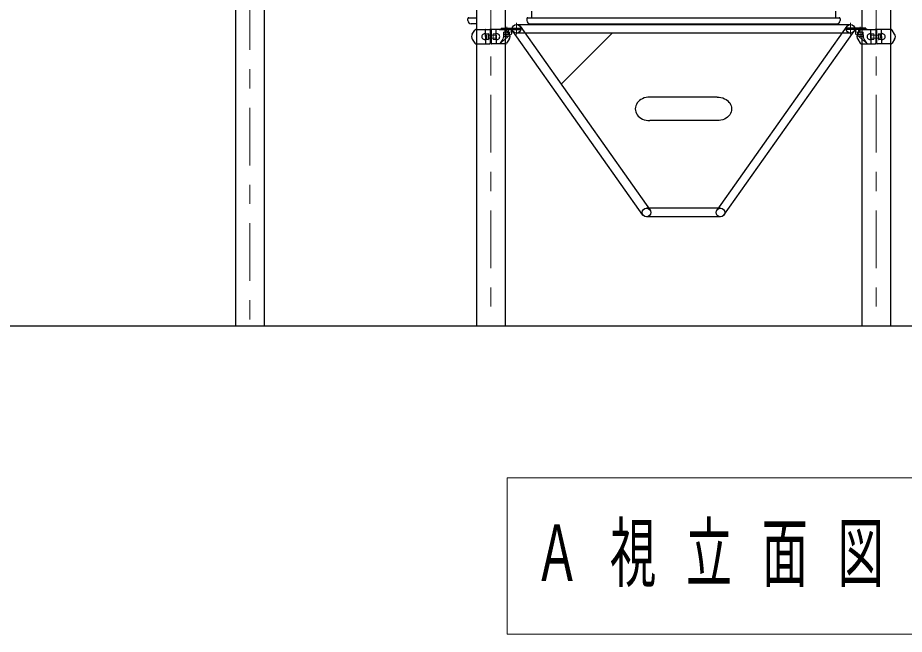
# Model space of a CAD drawing. Units: millimetres on the paper. Extents: x -385 to 0, y -594 to 267.
# Drawn here: x -285.67 to -239.66, y -144.62 to -112.59 of the extents above; entities that cross this region are included whole.
import ezdxf

# ---------------------------------------------------------------- set-up
doc = ezdxf.new("R2010")
doc.units = ezdxf.units.MM
doc.linetypes.add('USER1', pattern=[4.5, 2.5, -2])
doc.linetypes.add('USER2', pattern=[6, 3, -1, 1, -1])
doc.layers.add('LY_1', color=7, linetype='Continuous', lineweight=25)
doc.styles.add('ＭＳ ゴシック', font='')
doc.styles.get('ＭＳ ゴシック').set_extended_font_data('MS Gothic')

msp = doc.modelspace()

# ---------------------------------------------------------------- linework, layer by layer
at = {"layer": 'LY_1'}
for p, q in [((-261.858, -68.598), (-261.858, -128.598)), ((-260.374, -68.598), (-260.374, -128.598)), ((-241.858, -68.598), (-241.858, -128.598)), ((-240.374, -68.598), (-240.374, -128.598)), ((-274.358, -75.265), (-274.358, -128.598)), ((-272.874, -75.265), (-272.874, -128.598)), ((-258.999, -112.257), (-258.999, -112.59)), ((-243.233, -112.257), (-243.233, -112.59)), ((-262.3, -112.74), (-262.3, -112.64)), ((-262.25, -112.59), (-261.859, -112.59)), ((-259.241, -112.64), (-259.241, -112.74)), ((-259.191, -112.59), (-243.041, -112.59)), ((-242.991, -112.64), (-242.991, -112.74)), ((-261.859, -112.907), (-262.134, -112.907)), ((-260.583, -113.128), (-259.597, -113.128)), ((-260.583, -113.128), (-260.583, -113.203)), ((-259.783, -112.939), (-242.449, -112.939)), ((-259.598, -113.035), (-252.848, -122.581)), ((-259.597, -113.128), (-259.597, -113.203)), ((-259.074, -112.907), (-243.158, -112.907)), ((-242.634, -113.035), (-249.384, -122.581)), ((-242.635, -113.128), (-242.635, -113.203)), ((-241.649, -113.128), (-242.635, -113.128)), ((-241.649, -113.128), (-241.649, -113.203)), ((-262.076, -113.437), (-261.94, -113.229)), ((-261.884, -113.198), (-261.174, -113.198)), ((-261.387, -113.419), (-261.42, -113.417)), ((-261.387, -113.573), (-261.387, -113.215)), ((-261.387, -113.573), (-261.387, -113.932)), ((-261.341, -113.507), (-261.341, -113.64)), ((-261.241, -113.423), (-261.258, -113.423)), ((-261.241, -113.423), (-261.241, -113.723)), ((-261.141, -113.232), (-261.141, -113.915)), ((-261.091, -113.232), (-261.091, -113.915)), ((-260.348, -113.198), (-261.058, -113.198)), ((-260.845, -113.573), (-260.845, -113.215)), ((-260.845, -113.419), (-260.812, -113.417)), ((-260.845, -113.573), (-260.845, -113.932)), ((-260.687, -113.198), (-260.073, -113.22)), ((-260.583, -113.203), (-259.597, -113.203)), ((-260.156, -113.437), (-260.292, -113.229)), ((-260.041, -113.251), (-260.041, -113.425)), ((-253.218, -122.843), (-259.968, -113.297)), ((-242.449, -113.393), (-259.783, -113.393)), ((-259.695, -113.382), (-259.652, -113.351)), ((-249.014, -122.843), (-242.264, -113.297)), ((-241.649, -113.203), (-242.635, -113.203)), ((-242.191, -113.251), (-242.191, -113.425)), ((-241.545, -113.198), (-242.159, -113.22)), ((-242.076, -113.437), (-241.94, -113.229)), ((-241.884, -113.198), (-241.174, -113.198)), ((-241.387, -113.419), (-241.42, -113.417)), ((-241.387, -113.573), (-241.387, -113.215)), ((-241.387, -113.573), (-241.387, -113.932)), ((-241.141, -113.232), (-241.141, -113.915)), ((-241.091, -113.232), (-241.091, -113.915)), ((-240.348, -113.198), (-241.058, -113.198)), ((-240.991, -113.423), (-240.974, -113.423)), ((-240.991, -113.423), (-240.991, -113.723)), ((-240.891, -113.507), (-240.891, -113.64)), ((-240.845, -113.573), (-240.845, -113.215)), ((-240.845, -113.419), (-240.812, -113.417)), ((-240.845, -113.573), (-240.845, -113.932)), ((-240.156, -113.437), (-240.292, -113.229)), ((-262.076, -113.709), (-261.94, -113.918)), ((-261.883, -113.948), (-261.174, -113.948)), ((-261.387, -113.728), (-261.42, -113.729)), ((-261.241, -113.723), (-261.258, -113.723)), ((-260.348, -113.948), (-261.058, -113.948)), ((-260.845, -113.728), (-260.812, -113.729)), ((-260.156, -113.709), (-260.292, -113.918)), ((-242.076, -113.709), (-241.94, -113.918)), ((-241.884, -113.948), (-241.174, -113.948)), ((-241.387, -113.728), (-241.42, -113.729)), ((-240.349, -113.948), (-241.058, -113.948)), ((-240.991, -113.723), (-240.974, -113.723)), ((-240.845, -113.728), (-240.812, -113.729)), ((-240.156, -113.709), (-240.292, -113.918)), ((-249.366, -116.713), (-252.866, -116.713)), ((-249.366, -117.937), (-252.866, -117.937)), ((-249.199, -122.485), (-253.033, -122.485)), ((-249.199, -122.939), (-253.033, -122.939)), ((-354.309, -128.598), (-129.444, -128.598))]:
    msp.add_line(p, q, dxfattribs=at)
at = {"layer": 'LY_1', "linetype": 'USER2', "lineweight": 13}
for p, q in [((-261.116, -68.598), (-261.116, -128.598)), ((-241.116, -68.598), (-241.116, -128.598)), ((-273.616, -75.265), (-273.616, -128.598)), ((-260.291, -113.07), (-260.291, -113.597)), ((-259.783, -112.864), (-259.783, -113.466)), ((-242.449, -112.864), (-242.449, -113.466)), ((-241.941, -113.07), (-241.941, -113.597))]:
    msp.add_line(p, q, dxfattribs=at)
at = {"layer": 'LY_1', "linetype": 'USER1', "lineweight": 13}
for p, q in [((-261.866, -113.215), (-261.866, -113.932)), ((-261.249, -113.423), (-261.387, -113.419)), ((-261.241, -113.432), (-261.241, -113.715)), ((-260.824, -113.49), (-261.241, -113.49)), ((-260.991, -113.432), (-260.991, -113.715)), ((-260.991, -113.432), (-260.858, -113.432)), ((-260.983, -113.423), (-260.845, -113.419)), ((-260.858, -113.432), (-260.858, -113.715)), ((-260.824, -113.657), (-260.824, -113.49)), ((-260.053, -113.451), (-260.647, -113.933)), ((-260.449, -113.336), (-260.458, -113.582)), ((-260.201, -113.571), (-260.458, -113.571)), ((-260.094, -113.484), (-260.454, -113.484)), ((-260.449, -113.336), (-260.073, -113.323)), ((-260.149, -113.335), (-260.433, -113.335)), ((-260.433, -113.335), (-260.433, -113.468)), ((-260.433, -113.468), (-260.149, -113.468)), ((-260.391, -113.212), (-260.391, -113.331)), ((-260.366, -113.215), (-260.366, -113.932)), ((-260.191, -113.219), (-260.191, -113.324)), ((-260.149, -113.335), (-260.149, -113.468)), ((-242.179, -113.451), (-241.585, -113.933)), ((-241.783, -113.336), (-242.159, -113.323)), ((-242.138, -113.484), (-241.778, -113.484)), ((-242.083, -113.335), (-241.799, -113.335)), ((-242.083, -113.335), (-242.083, -113.468)), ((-241.799, -113.468), (-242.083, -113.468)), ((-242.041, -113.219), (-242.041, -113.324)), ((-242.031, -113.571), (-241.775, -113.571)), ((-241.866, -113.215), (-241.866, -113.932)), ((-241.841, -113.212), (-241.841, -113.331)), ((-241.799, -113.335), (-241.799, -113.468)), ((-241.783, -113.336), (-241.774, -113.582)), ((-241.408, -113.49), (-240.991, -113.49)), ((-241.408, -113.657), (-241.408, -113.49)), ((-241.249, -113.423), (-241.387, -113.419)), ((-241.241, -113.432), (-241.374, -113.432)), ((-241.374, -113.432), (-241.374, -113.715)), ((-241.241, -113.432), (-241.241, -113.715)), ((-240.991, -113.432), (-240.991, -113.715)), ((-240.983, -113.423), (-240.845, -113.419)), ((-240.366, -113.215), (-240.366, -113.932)), ((-261.249, -113.723), (-261.387, -113.728)), ((-260.824, -113.657), (-261.241, -113.657)), ((-260.991, -113.715), (-260.858, -113.715)), ((-260.983, -113.723), (-260.845, -113.728)), ((-260.498, -113.709), (-260.633, -113.918)), ((-241.734, -113.709), (-241.599, -113.918)), ((-241.408, -113.657), (-240.991, -113.657)), ((-241.249, -113.723), (-241.387, -113.728)), ((-241.241, -113.715), (-241.374, -113.715)), ((-240.983, -113.723), (-240.845, -113.728))]:
    msp.add_line(p, q, dxfattribs=at)
at = {"layer": 'LY_1', "lineweight": 13}
for p, q in [((-257.468, -116.047), (-254.814, -113.393)), ((-260.265, -136.485), (-260.265, -144.618)), ((-209.465, -136.485), (-260.265, -136.485)), ((-260.265, -144.618), (-209.465, -144.618))]:
    msp.add_line(p, q, dxfattribs=at)
at = {"layer": 'LY_1'}
for points in [[(-252.866, -116.713), (-252.964, -116.718), (-253.06, -116.733), (-253.153, -116.759), (-253.241, -116.795), (-253.323, -116.839), (-253.396, -116.892), (-253.461, -116.952), (-253.516, -117.019), (-253.559, -117.091), (-253.59, -117.166), (-253.61, -117.245), (-253.616, -117.325), (-253.61, -117.405), (-253.59, -117.483), (-253.559, -117.559), (-253.516, -117.631), (-253.461, -117.698), (-253.396, -117.758), (-253.323, -117.811), (-253.241, -117.855), (-253.153, -117.891), (-253.06, -117.916), (-252.964, -117.932), (-252.866, -117.937)], [(-249.366, -116.713), (-249.268, -116.718), (-249.172, -116.733), (-249.079, -116.759), (-248.991, -116.795), (-248.909, -116.839), (-248.836, -116.892), (-248.771, -116.952), (-248.717, -117.019), (-248.673, -117.091), (-248.642, -117.166), (-248.622, -117.245), (-248.616, -117.325), (-248.622, -117.405), (-248.642, -117.483), (-248.673, -117.559), (-248.717, -117.631), (-248.771, -117.698), (-248.836, -117.758), (-248.909, -117.811), (-248.991, -117.855), (-249.079, -117.891), (-249.172, -117.916), (-249.268, -117.932), (-249.366, -117.937)]]:
    msp.add_lwpolyline(points, dxfattribs=at)
for centre in [(-259.783, -113.166), (-242.449, -113.166), (-253.033, -122.712), (-249.199, -122.712)]:
    msp.add_circle(centre, 0.227, dxfattribs=at)
for centre, radius, start, end in [((-262.25, -112.64), 0.05, 90, 180), ((-259.191, -112.64), 0.05, 90, 180), ((-243.041, -112.64), 0.05, 0, 90), ((-262.134, -112.74), 0.167, 180, 270), ((-259.074, -112.74), 0.167, 180, 270), ((-243.158, -112.74), 0.167, 270, 0), ((-261.866, -113.573), 0.25, 147.007, 180), ((-261.866, -113.573), 0.25, 180, 212.993), ((-261.884, -113.265), 0.0667, 90, 147.007), ((-261.426, -113.573), 0.156, 88, 272), ((-261.37, -113.215), 0.0167, 90, 180), ((-261.258, -113.507), 0.0833, 90, 180), ((-261.258, -113.64), 0.0833, 180, 270), ((-261.174, -113.232), 0.0333, 0, 90), ((-261.058, -113.232), 0.0333, 90, 180), ((-260.862, -113.215), 0.0167, 0, 90), ((-260.806, -113.573), 0.156, 268, 92), ((-260.348, -113.265), 0.0667, 20.8029, 90), ((-260.366, -113.573), 0.25, 0, 32.993), ((-260.366, -113.573), 0.25, 327.007, 0), ((-260.074, -113.253), 0.0333, 0, 88), ((-260.074, -113.425), 0.0333, 312.0261, 0), ((-242.158, -113.253), 0.0333, 92, 180), ((-242.158, -113.425), 0.0333, 180, 227.9739), ((-241.866, -113.573), 0.25, 147.007, 180), ((-241.866, -113.573), 0.25, 180, 212.993), ((-241.884, -113.265), 0.0667, 90, 159.1971), ((-241.426, -113.573), 0.156, 88, 272), ((-241.37, -113.215), 0.0167, 90, 180), ((-241.174, -113.232), 0.0333, 0, 90), ((-241.058, -113.232), 0.0333, 90, 180), ((-240.974, -113.507), 0.0833, 0, 90), ((-240.974, -113.64), 0.0833, 270, 0), ((-240.862, -113.215), 0.0167, 0, 90), ((-240.806, -113.573), 0.156, 268, 92), ((-240.348, -113.265), 0.0667, 32.993, 90), ((-240.366, -113.573), 0.25, 0, 32.993), ((-240.366, -113.573), 0.25, 327.007, 0), ((-261.884, -113.882), 0.0667, 212.993, 270), ((-261.37, -113.932), 0.0167, 180, 270), ((-261.174, -113.915), 0.0333, 270, 0), ((-261.058, -113.915), 0.0333, 180, 270), ((-260.862, -113.932), 0.0167, 270, 0), ((-260.348, -113.882), 0.0667, 270, 327.007), ((-241.884, -113.882), 0.0667, 212.993, 270), ((-241.37, -113.932), 0.0167, 180, 270), ((-241.174, -113.915), 0.0333, 270, 0), ((-241.058, -113.915), 0.0333, 180, 270), ((-240.862, -113.932), 0.0167, 270, 0), ((-240.348, -113.882), 0.0667, 270, 327.007)]:
    msp.add_arc(centre, radius, start, end, dxfattribs=at)
at = {"layer": 'LY_1', "linetype": 'USER1', "lineweight": 13}
for centre, radius, start, end in [((-261.883, -113.215), 0.0167, 0, 91.9889), ((-261.37, -113.402), 0.0167, 180, 268), ((-261.249, -113.432), 0.0083, 0, 88), ((-260.983, -113.432), 0.0083, 92, 180), ((-260.862, -113.402), 0.0167, 272, 0), ((-260.708, -113.573), 0.25, 327.007, 358), ((-260.441, -113.343), 0.0083, 92, 178), ((-260.349, -113.215), 0.0167, 90, 180), ((-260.074, -113.29), 0.0333, 272, 0), ((-242.158, -113.29), 0.0333, 180, 268), ((-241.883, -113.215), 0.0167, 0, 90), ((-241.791, -113.343), 0.0083, 2, 88), ((-241.524, -113.573), 0.25, 182, 212.993), ((-241.37, -113.402), 0.0167, 180, 268), ((-241.249, -113.432), 0.0083, 0, 88), ((-240.983, -113.432), 0.0083, 92, 180), ((-240.862, -113.402), 0.0167, 272, 0), ((-240.349, -113.215), 0.0167, 88.0111, 180), ((-261.883, -113.932), 0.0167, 270, 0), ((-261.37, -113.744), 0.0167, 92, 180), ((-261.249, -113.715), 0.0083, 272, 0), ((-260.983, -113.715), 0.0083, 180, 268), ((-260.862, -113.744), 0.0167, 0, 88), ((-260.689, -113.882), 0.0667, 270, 309.0977), ((-260.689, -113.882), 0.0667, 309.0977, 327.007), ((-260.349, -113.932), 0.0167, 180, 271.9889), ((-241.883, -113.932), 0.0167, 268.0111, 0), ((-241.543, -113.882), 0.0667, 212.993, 230.9023), ((-241.543, -113.882), 0.0667, 230.9023, 270), ((-241.37, -113.744), 0.0167, 92, 180), ((-241.249, -113.715), 0.0083, 272, 0), ((-240.983, -113.715), 0.0083, 180, 268), ((-240.862, -113.744), 0.0167, 0, 88), ((-240.349, -113.932), 0.0167, 180, 270)]:
    msp.add_arc(centre, radius, start, end, dxfattribs=at)

# ---------------------------------------------------------------- texts
at = {"layer": 'LY_1', "insert": (-258.865, -140.552), "char_height": 2.933, "attachment_point": 4, "style": 'ＭＳ ゴシック'}
msp.add_mtext('\\T1.64;\\W0.6;Ａ視立面図\u3000Ｓ＝１／６０', dxfattribs=at)

doc.saveas('drawing.dxf')
